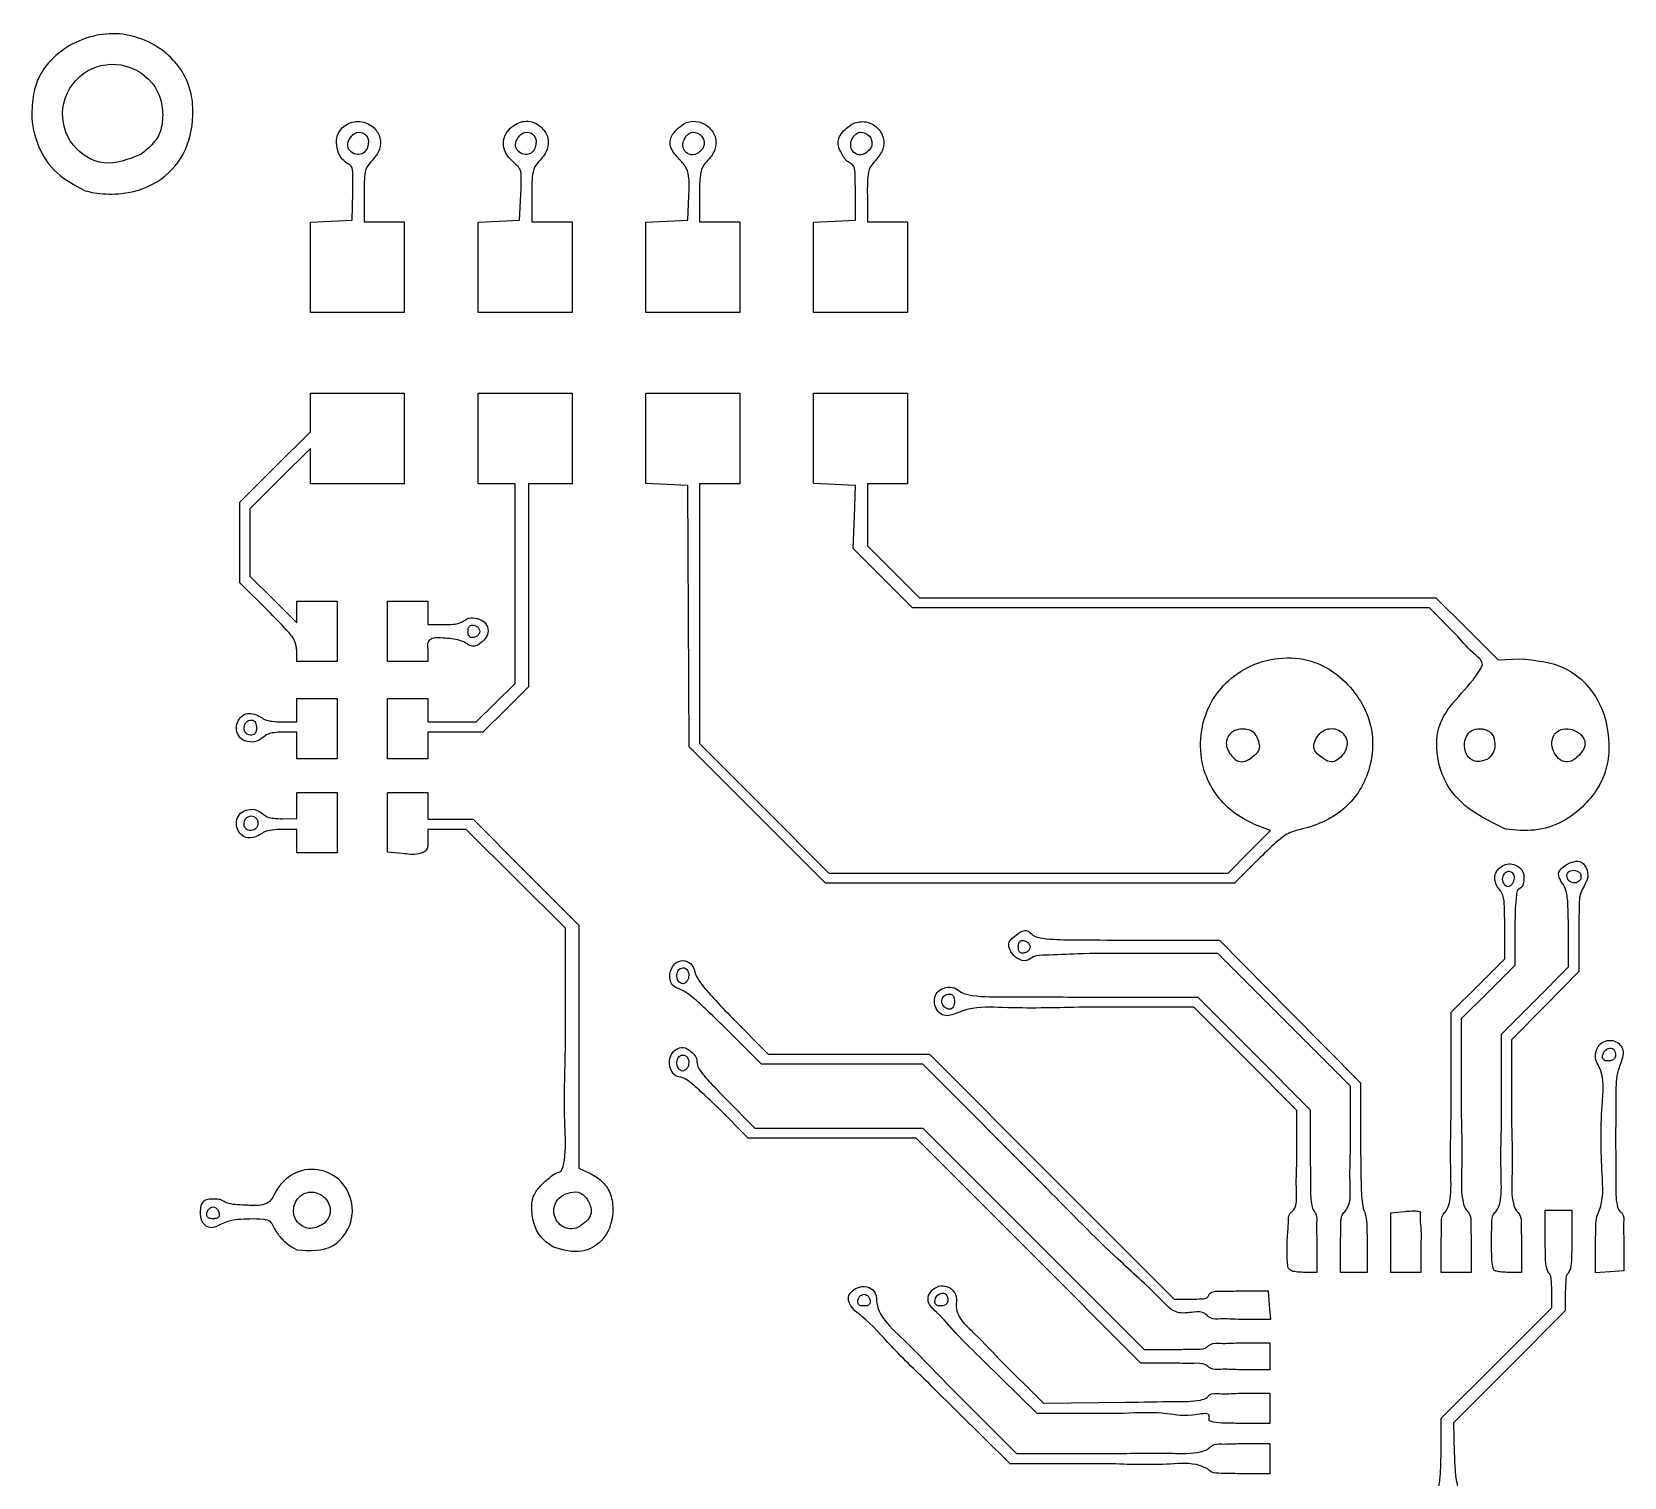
# Model space of a CAD drawing. Extents: x 2 to 350, y 4 to 373.
# Drawn here: x 2.3 to 169.7, y 221.3 to 373.2 of the extents above; entities that cross this region are included whole.
import ezdxf

# ---------------------------------------------------------------- set-up
doc = ezdxf.new("R2010")
doc.units = 0
doc.layers.get('0').update_dxf_attribs({"linetype": 'CONTINUOUS'})

msp = doc.modelspace()

# ---------------------------------------------------------------- linework, layer by layer
at = {"color": 7}
for p, q in [((13.726966, 360.360023), (13.726966, 360.360023)), ((37.525285, 360.975449), (37.525285, 360.975449)), ((55.164157, 360.975449), (55.164157, 360.975449)), ((72.803054, 360.975449), (72.803054, 360.975449)), ((90.441952, 360.975449), (90.441952, 360.975449)), ((7.888247, 356.546648), (7.888247, 356.546648)), ((35.963873, 353.43946), (36.019409, 356.336463)), ((37.198578, 356.069257), (37.198578, 353.26307)), ((53.560993, 353.43946), (53.692068, 356.138071)), ((54.837476, 356.069257), (54.837476, 353.26307)), ((71.241642, 353.43946), (71.345756, 356.020579)), ((72.476373, 356.069257), (72.476373, 353.26307)), ((88.872523, 353.43946), (88.876492, 356.353845)), ((90.115218, 356.069257), (90.115218, 353.26307)), ((31.554142, 353.229402), (33.758994, 353.334431)), ((33.758994, 353.334431), (35.963873, 353.43946)), ((37.198578, 353.26307), (39.315244, 353.26307)), ((39.315244, 353.26307), (41.431911, 353.26307)), ((41.431911, 353.26307), (41.431911, 348.50057)), ((49.19304, 353.229402), (51.377017, 353.334431)), ((51.377017, 353.334431), (53.560993, 353.43946)), ((54.837476, 353.26307), (56.954142, 353.26307)), ((56.954142, 353.26307), (59.070809, 353.26307)), ((59.070809, 353.26307), (59.070809, 348.50057)), ((66.831911, 353.229402), (69.03679, 353.334431)), ((69.03679, 353.334431), (71.241642, 353.43946)), ((72.476373, 353.26307), (74.59304, 353.26307)), ((74.59304, 353.26307), (76.709707, 353.26307)), ((76.709707, 353.26307), (76.709707, 348.50057)), ((84.470809, 353.229402), (86.671666, 353.334431)), ((86.671666, 353.334431), (88.872523, 353.43946)), ((90.115218, 353.26307), (92.231885, 353.26307)), ((92.231885, 353.26307), (94.348551, 353.26307)), ((94.348551, 353.26307), (94.348551, 348.50057)), ((31.554142, 348.483738), (31.554142, 353.229402)), ((49.19304, 348.483738), (49.19304, 353.229402)), ((66.831911, 348.483738), (66.831911, 353.229402)), ((84.470809, 348.483738), (84.470809, 353.229402)), ((31.554142, 343.73807), (31.554142, 348.483738)), ((41.431911, 348.50057), (41.431911, 343.73807)), ((49.19304, 343.73807), (49.19304, 348.483738)), ((59.070809, 348.50057), (59.070809, 343.73807)), ((66.831911, 343.73807), (66.831911, 348.483738)), ((76.709707, 348.50057), (76.709707, 343.73807)), ((84.470782, 343.73807), (84.470809, 348.483738)), ((94.348551, 348.50057), (94.348551, 343.73807)), ((36.49304, 343.73807), (31.554142, 343.73807)), ((41.431911, 343.73807), (36.49304, 343.73807)), ((54.131911, 343.73807), (49.19304, 343.73807)), ((59.070809, 343.73807), (54.131911, 343.73807)), ((71.770809, 343.73807), (66.831911, 343.73807)), ((76.709707, 343.73807), (71.770809, 343.73807)), ((89.40968, 343.73807), (84.470782, 343.73807)), ((94.348551, 343.73807), (89.40968, 343.73807)), ((31.554142, 333.236628), (31.554142, 335.271404)), ((31.554142, 335.271404), (36.49304, 335.271404)), ((36.49304, 335.271404), (41.431911, 335.271404)), ((41.431911, 335.271404), (41.431911, 330.508904)), ((49.19304, 330.508904), (49.19304, 335.271404)), ((49.19304, 335.271404), (54.131911, 335.271404)), ((54.131911, 335.271404), (59.070809, 335.271404)), ((59.070809, 335.271404), (59.070809, 330.508904)), ((66.831911, 330.525739), (66.831911, 335.271404)), ((66.831911, 335.271404), (71.770809, 335.271404)), ((71.770809, 335.271404), (76.709707, 335.271404)), ((76.709707, 335.271404), (76.709707, 330.508904)), ((84.470809, 330.525739), (84.470809, 335.271404)), ((84.470809, 335.271404), (89.409707, 335.271404)), ((89.409707, 335.271404), (94.348578, 335.271404)), ((94.348578, 335.271404), (94.348578, 330.508904)), ((31.554142, 331.201855), (31.554142, 333.236628)), ((27.849976, 327.510293), (31.554142, 331.201855)), ((41.431911, 330.508904), (41.431911, 325.746404)), ((49.19304, 325.746404), (49.19304, 330.508904)), ((59.070809, 330.508904), (59.070809, 325.746404)), ((66.831911, 325.780069), (66.831911, 330.525739)), ((76.709707, 330.508904), (76.709707, 325.746404)), ((84.470809, 325.780069), (84.470809, 330.525739)), ((94.348578, 330.508904), (94.348578, 325.746404)), ((31.554142, 329.43586), (28.379142, 326.27557)), ((31.554142, 327.591132), (31.554142, 329.43586)), ((24.145809, 323.818732), (27.849976, 327.510293)), ((31.554142, 325.746404), (31.554142, 327.591132)), ((28.379142, 326.27557), (25.204142, 323.115281)), ((36.49304, 325.746404), (31.554142, 325.746404)), ((41.431911, 325.746404), (36.49304, 325.746404)), ((51.133309, 325.746404), (49.19304, 325.746404)), ((53.073578, 325.746404), (51.133309, 325.746404)), ((53.073578, 315.240223), (53.073578, 325.746404)), ((56.777744, 325.746404), (54.484707, 325.746404)), ((54.484707, 325.746404), (54.484707, 315.065415)), ((59.070809, 325.746404), (56.777744, 325.746404)), ((69.03679, 325.675043), (66.831911, 325.780069)), ((71.241642, 325.570014), (69.03679, 325.675043)), ((71.31771, 311.826958), (71.241642, 325.570014)), ((74.59304, 325.746404), (72.476373, 325.746404)), ((72.476373, 325.746404), (72.476373, 312.086313)), ((76.709707, 325.746404), (74.59304, 325.746404)), ((86.662723, 325.675043), (84.470809, 325.780069)), ((88.854611, 325.570014), (86.662723, 325.675043)), ((88.748486, 322.256647), (88.854611, 325.570014)), ((92.231911, 325.746404), (90.115244, 325.746404)), ((90.115244, 325.746404), (90.115244, 322.474934)), ((94.348578, 325.746404), (92.231911, 325.746404)), ((24.145809, 319.571306), (24.145809, 323.818732)), ((25.204142, 323.115281), (25.204142, 319.570687)), ((88.642336, 318.943281), (88.748486, 322.256647)), ((90.115244, 322.474934), (90.115244, 319.203462)), ((24.145809, 315.323881), (24.145809, 319.571306)), ((25.204142, 319.570687), (25.204142, 316.026091)), ((91.752698, 315.818454), (88.642336, 318.943281)), ((90.115244, 319.203462), (92.857069, 316.477711)), ((92.857069, 316.477711), (95.598919, 313.75196)), ((27.144411, 312.340847), (24.145809, 315.323881)), ((25.204142, 316.026091), (27.673578, 313.57557)), ((53.073578, 304.734039), (53.073578, 315.240223)), ((54.484707, 315.065415), (54.484707, 304.384427)), ((94.863034, 312.693627), (91.752698, 315.818454)), ((27.673578, 313.57557), (30.14304, 311.12505)), ((30.14304, 312.262115), (30.14304, 313.399181)), ((30.14304, 313.399181), (32.259707, 313.399181)), ((32.259707, 313.399181), (34.376373, 313.399181)), ((34.376373, 313.399181), (34.376373, 310.224181)), ((39.66804, 310.224181), (39.66804, 313.399181)), ((39.66804, 313.399181), (41.784707, 313.399181)), ((41.784707, 313.399181), (43.901373, 313.399181)), ((43.901373, 313.399181), (43.901373, 312.16446)), ((95.598919, 313.75196), (122.748371, 313.75196)), ((122.748371, 313.75196), (149.897822, 313.75196)), ((149.897822, 313.75196), (153.172014, 310.491386)), ((30.14304, 311.12505), (30.14304, 312.262115)), ((43.901373, 312.16446), (43.901373, 310.929737)), ((71.393804, 298.083899), (71.31771, 311.826958)), ((72.476373, 312.086313), (72.476373, 298.426219)), ((122.042066, 312.693627), (94.863034, 312.693627)), ((149.221097, 312.693627), (122.042066, 312.693627)), ((152.211921, 309.676911), (149.221097, 312.693627)), ((34.376373, 310.224181), (34.376373, 307.049181)), ((39.66804, 307.049181), (39.66804, 310.224181)), ((43.901373, 310.929737), (45.644422, 310.929737)), ((49.369411, 310.224181), (49.369411, 310.224181)), ((153.172014, 310.491386), (156.446207, 307.230812)), ((30.14304, 307.049181), (30.14304, 308.203499)), ((43.901373, 308.283904), (43.901373, 307.049181)), ((32.259707, 307.049181), (30.14304, 307.049181)), ((34.376373, 307.049181), (32.259707, 307.049181)), ((41.784707, 307.049181), (39.66804, 307.049181)), ((43.901373, 307.049181), (41.784707, 307.049181)), ((156.446207, 307.230812), (158.703261, 307.346884)), ((51.034884, 302.716613), (53.073578, 304.734039)), ((30.14304, 301.933904), (30.14304, 303.168627)), ((30.14304, 303.168627), (32.259707, 303.168627)), ((32.259707, 303.168627), (34.376373, 303.168627)), ((34.376373, 303.168627), (34.376373, 299.993627)), ((39.66804, 299.993627), (39.66804, 303.168627)), ((39.66804, 303.168627), (41.784707, 303.168627)), ((41.784707, 303.168627), (43.901373, 303.168627)), ((43.901373, 303.168627), (43.901373, 301.933904)), ((54.484707, 304.384427), (52.094593, 302.012638)), ((30.14304, 300.699181), (30.14304, 301.933904)), ((43.901373, 301.933904), (43.901373, 300.699183)), ((48.99619, 300.699183), (51.034884, 302.716613)), ((52.094593, 302.012638), (49.704479, 299.64085)), ((25.909707, 299.972804), (25.909707, 299.972804)), ((28.495109, 300.699181), (30.14304, 300.699181)), ((34.376373, 299.993627), (34.376373, 296.818627)), ((39.66804, 296.818627), (39.66804, 299.993627)), ((43.901373, 300.699183), (46.448782, 300.699183)), ((46.448782, 300.699183), (48.99619, 300.699183)), ((30.14304, 299.640847), (28.59872, 299.640847)), ((30.14304, 298.229737), (30.14304, 299.640847)), ((30.14304, 296.818627), (30.14304, 298.229737)), ((46.802926, 299.64085), (43.901373, 299.64085)), ((43.901373, 299.64085), (43.901373, 298.229737)), ((43.901373, 298.229737), (43.901373, 296.818627)), ((49.704479, 299.64085), (46.802926, 299.64085)), ((78.546444, 290.924874), (71.393804, 298.083899)), ((72.476373, 298.426219), (79.277382, 291.6252)), ((32.259707, 296.818627), (30.14304, 296.818627)), ((34.376373, 296.818627), (32.259707, 296.818627)), ((41.784707, 296.818627), (39.66804, 296.818627)), ((43.901373, 296.818627), (41.784707, 296.818627)), ((130.726696, 297.134481), (130.726696, 297.134478)), ((139.917342, 297.049693), (139.917342, 297.049693)), ((155.40232, 296.831036), (155.40232, 296.831036)), ((164.904142, 297.171404), (164.904142, 297.171404)), ((30.14304, 291.924475), (30.14304, 293.290847)), ((30.14304, 293.290847), (32.259707, 293.290847)), ((32.259707, 293.290847), (34.376373, 293.290847)), ((34.376373, 293.290847), (34.376373, 290.115847)), ((39.66804, 290.15137), (39.66804, 293.290847)), ((39.66804, 293.290847), (41.784707, 293.290847)), ((41.784707, 293.290847), (43.901373, 293.290847)), ((43.901373, 293.290847), (43.901373, 291.879737)), ((30.14304, 290.558109), (30.14304, 291.924475)), ((43.901373, 291.879737), (43.901373, 290.468627)), ((79.277382, 291.6252), (86.078391, 284.824181)), ((26.027367, 290.318029), (26.027367, 290.318029)), ((28.587502, 290.526883), (30.14304, 290.558109)), ((34.376373, 290.115847), (34.376373, 286.940847)), ((39.66804, 287.011893), (39.66804, 290.15137)), ((43.901373, 290.468627), (46.286751, 290.468627)), ((46.286751, 290.468627), (48.672128, 290.468627)), ((48.672128, 290.468627), (54.224251, 284.908366)), ((85.699084, 283.765847), (78.546444, 290.924874)), ((132.492843, 289.297539), (130.820993, 289.936023)), ((30.14304, 289.410293), (28.495109, 289.410293)), ((30.14304, 288.17557), (30.14304, 289.410293)), ((30.14304, 286.940847), (30.14304, 288.17557)), ((45.925568, 289.410293), (43.901373, 289.410293)), ((43.901373, 289.410293), (43.901373, 288.201436)), ((47.949763, 289.410293), (45.925568, 289.410293)), ((53.157504, 284.211231), (47.949763, 289.410293)), ((130.276031, 287.06086), (132.492843, 289.297539)), ((157.208022, 289.435466), (157.208022, 289.435466)), ((32.259707, 286.940847), (30.14304, 286.940847)), ((34.376373, 286.940847), (32.259707, 286.940847)), ((41.197067, 286.888174), (39.66804, 287.011893)), ((128.059246, 284.824181), (130.276031, 287.06086)), ((131.428053, 286.449273), (128.728801, 283.765847)), ((54.224251, 284.908366), (59.776373, 279.348105)), ((86.078391, 284.824181), (107.068818, 284.824181)), ((107.068818, 284.824181), (128.059246, 284.824181)), ((58.365244, 279.012171), (53.157504, 284.211231)), ((107.213942, 283.765847), (85.699084, 283.765847)), ((128.728801, 283.765847), (107.213942, 283.765847)), ((158.082893, 283.965862), (158.082893, 283.965843)), ((165.099511, 284.149255), (165.099511, 284.149255)), ((58.365244, 266.219564), (58.365244, 279.012171)), ((59.776373, 279.348105), (59.776373, 266.580472)), ((157.143013, 275.811689), (157.143013, 279.216353)), ((158.201347, 279.083177), (158.201347, 275.106151)), ((163.845809, 274.946404), (163.834696, 278.915154)), ((164.904248, 278.642908), (164.904248, 274.457472)), ((107.224976, 277.06307), (107.224976, 277.06307)), ((126.974058, 276.357514), (117.384923, 276.357514)), ((117.594552, 277.768627), (127.132596, 277.768627)), ((133.944664, 269.393464), (126.974058, 276.357514)), ((127.132596, 277.768627), (134.550428, 270.272097)), ((154.320809, 273.006018), (157.143013, 275.811689)), ((158.201347, 275.106151), (155.379142, 272.30057)), ((160.318013, 271.418627), (163.845809, 274.946404)), ((71.299559, 273.735395), (71.299559, 273.735395)), ((151.498578, 270.200348), (154.320809, 273.006018)), ((164.904248, 274.457472), (161.376453, 270.872527)), ((99.287476, 271.439447), (99.287476, 271.439447)), ((112.651924, 271.771404), (124.871652, 271.771404)), ((124.871652, 271.771404), (130.776782, 265.858593)), ((155.379142, 272.30057), (152.556911, 269.4949)), ((156.790244, 267.890757), (160.318013, 271.418627)), ((75.935774, 269.566543), (79.69627, 265.774181)), ((124.446546, 270.71307), (112.335747, 270.71307)), ((129.858677, 265.284262), (124.446546, 270.71307)), ((134.550428, 270.272097), (141.96826, 262.77557)), ((151.498578, 259.862251), (151.498578, 270.200348)), ((161.376453, 270.872527), (157.848684, 267.287576)), ((78.990706, 264.715847), (75.122207, 268.596404)), ((140.915244, 262.429408), (133.944664, 269.393464)), ((152.556911, 269.4949), (152.556911, 259.558396)), ((156.790244, 258.707467), (156.790244, 267.890757)), ((59.776373, 266.580472), (59.776373, 253.812839)), ((157.848684, 267.287576), (157.848684, 258.405916)), ((71.299559, 264.563172), (71.299559, 264.563172)), ((87.465178, 264.715847), (78.990706, 264.715847)), ((79.69627, 265.774181), (88.170769, 265.774181)), ((95.93965, 264.715847), (87.465178, 264.715847)), ((88.170769, 265.774181), (96.645267, 265.774181)), ((108.990646, 251.653395), (95.93965, 264.715847)), ((96.645267, 265.774181), (109.51804, 252.897793)), ((135.270809, 259.855451), (129.858677, 265.284262)), ((130.776782, 265.858593), (136.681911, 259.945785)), ((168.78468, 265.799956), (168.78468, 265.799956)), ((140.915244, 255.976834), (140.915244, 262.429408)), ((141.96826, 262.77557), (141.97117, 256.181807)), ((77.576931, 256.954737), (74.416642, 260.129737)), ((75.159222, 261.15087), (78.282496, 258.01307)), ((135.270809, 254.524539), (135.270809, 259.855451)), ((136.681911, 259.945785), (136.681911, 254.548883)), ((78.282496, 258.01307), (87.111298, 258.01307)), ((87.111298, 258.01307), (95.940099, 258.01307)), ((95.940099, 258.01307), (107.577744, 246.371404)), ((86.405707, 256.954737), (77.576931, 256.954737)), ((95.234482, 256.954737), (86.405707, 256.954737)), ((107.048578, 245.136681), (95.234482, 256.954737)), ((59.776373, 253.812839), (60.990414, 253.236727)), ((109.51804, 252.897793), (122.390786, 240.021404)), ((21.96199, 249.105431), (21.96199, 249.105431)), ((33.025675, 248.01358), (33.025675, 248.01358)), ((60.700219, 248.326132), (60.700219, 248.326132)), ((145.148578, 249.119517), (146.578016, 249.255836)), ((145.148578, 245.981569), (145.148578, 249.119517)), ((161.376347, 246.10682), (161.376347, 249.370014)), ((161.376347, 249.370014), (162.787476, 249.370014)), ((162.787476, 249.370014), (164.198578, 249.370014)), ((164.198578, 249.370014), (164.198578, 246.10682)), ((107.577744, 246.371404), (119.215416, 234.729737)), ((137.387476, 246.215837), (137.387476, 242.843627)), ((169.666695, 246.194924), (169.666695, 243.019924)), ((30.14304, 245.209436), (30.14304, 245.209436)), ((57.112416, 245.507613), (57.112416, 245.507613)), ((118.8627, 233.318627), (107.048578, 245.136681)), ((139.857149, 245.980881), (139.856911, 245.980881)), ((139.857149, 242.843627), (139.857149, 245.980881)), ((142.67938, 245.997804), (142.67938, 242.843627)), ((145.148578, 242.843648), (145.148578, 245.98159)), ((145.148578, 245.98159), (145.148578, 245.981569)), ((148.323578, 245.95985), (148.323578, 242.843648)), ((150.440244, 242.843627), (150.440244, 245.980881)), ((150.440244, 245.980881), (150.440244, 245.980775)), ((153.615244, 246.029697), (153.615244, 242.843627)), ((158.907017, 245.980881), (158.907017, 242.843627)), ((166.668093, 245.968853), (166.668013, 245.968853)), ((166.668093, 242.802966), (166.668093, 245.968853)), ((134.361912, 243.315781), (134.361912, 243.315781)), ((137.387476, 242.843627), (135.965287, 242.843627)), ((141.268278, 242.843627), (139.857149, 242.843627)), ((142.67938, 242.843627), (141.268278, 242.843627)), ((146.736078, 242.843648), (145.148578, 242.843648)), ((148.323578, 242.843648), (146.736078, 242.843648)), ((152.027744, 242.843627), (150.440244, 242.843627)), ((153.615244, 242.843627), (152.027744, 242.843627)), ((155.967205, 243.078812), (155.967099, 243.078704)), ((158.907017, 242.843627), (157.554705, 242.843627)), ((168.167381, 242.911445), (166.668093, 242.802966)), ((169.666695, 243.019924), (168.167381, 242.911445)), ((90.400862, 239.93321), (90.400862, 239.93321)), ((98.581911, 240.047269), (98.581911, 240.047269)), ((122.390786, 240.021404), (124.244695, 240.021404)), ((129.09718, 240.903347), (132.27218, 240.903347)), ((132.27218, 240.903347), (132.380659, 239.404043)), ((132.380659, 239.404043), (132.489138, 237.904737)), ((162.081911, 239.131441), (162.081911, 240.987532)), ((163.493013, 240.818935), (163.493013, 238.794245)), ((125.92218, 238.257514), (125.92218, 238.257514)), ((132.489138, 237.904737), (129.096651, 237.904737)), ((156.261078, 233.318627), (162.081911, 239.131441)), ((163.493013, 238.794245), (157.622862, 232.91646)), ((119.215416, 234.729737), (122.677806, 234.729737)), ((129.076384, 235.435293), (132.448578, 235.435293)), ((132.448578, 235.435293), (132.448578, 234.024181)), ((107.958189, 228.02696), (102.299916, 233.58321)), ((103.94954, 233.773297), (108.636078, 229.112688)), ((122.501462, 233.318627), (118.8627, 233.318627)), ((125.92218, 232.965847), (125.92218, 232.965847)), ((132.448578, 234.024181), (132.448578, 232.61307)), ((150.440244, 227.50581), (156.261078, 233.318627)), ((157.622862, 232.91646), (151.75271, 227.038673)), ((98.406096, 231.201399), (105.80755, 223.793627)), ((132.448578, 232.61307), (129.076384, 232.61307)), ((105.140667, 222.735293), (96.835132, 230.937377)), ((129.09718, 230.143627), (132.448578, 230.143627)), ((132.448578, 230.143627), (132.448578, 228.556127)), ((117.028397, 228.02696), (107.958189, 228.02696)), ((108.636078, 229.112688), (117.279142, 229.187185)), ((132.448578, 228.556127), (132.448578, 226.968627)), ((126.0568, 227.23321), (126.0568, 227.23321)), ((132.448578, 226.968627), (129.273578, 226.968627)), ((150.440244, 223.906649), (150.440244, 227.50581)), ((151.75271, 227.038673), (151.824597, 223.76787)), ((129.311334, 224.85196), (132.448578, 224.85196)), ((132.448578, 224.85196), (132.448578, 223.26446)), ((115.405495, 222.735293), (105.140667, 222.735293)), ((105.80755, 223.793627), (115.787765, 223.793627)), ((132.448578, 223.26446), (132.448578, 221.67696)), ((125.873391, 222.206127), (125.873391, 222.206127)), ((132.448578, 221.67696), (129.262518, 221.67696))]:
    msp.add_line(p, q, dxfattribs=at)
for points, knots in [([(7.888247, 356.546648), (6.839761, 357.088204), (4.762981, 358.160888), (2.758272, 361.157189), (2.194577, 363.869761), (2.3246, 365.815016), (2.468485, 366.887606), (3.155536, 369.389491), (6.365445, 372.535337), (12.246405, 373.593733), (16.499632, 371.295303), (18.420029, 368.650156), (19.128547, 366.630883), (19.331704, 363.821428), (18.555201, 360.273015), (15.543944, 357.131677), (12.343569, 356.186243), (10.08375, 356.183523), (8.906011, 356.263614), (8.20159, 356.459509), (7.888247, 356.546648)], [0, 0, 0, 0, 3.491862, 6.916477, 10.40253, 11.596865, 12.756971, 13.64388, 19.351793, 24.931515, 30.588432, 32.702371, 34.648985, 36.917631, 41.105737, 45.118792, 49.357046, 50.690135, 51.905326, 52.878969, 52.878969, 52.878969, 52.878969]), ([(13.726966, 360.360023), (13.955228, 360.534129), (14.419671, 360.888381), (15.000919, 361.482738), (15.708917, 362.372107), (16.088146, 363.851281), (16.009446, 365.700268), (15.039693, 368.263637), (11.794753, 370.33615), (7.272846, 369.31649), (4.978177, 365.337977), (6.124132, 361.13212), (9.910026, 358.829504), (12.425941, 359.838337), (13.726966, 360.360023)], [0, 0, 0, 0, 0.860073, 1.749986, 2.489459, 4.246146, 6.162986, 7.988333, 12.299887, 16.328401, 20.580061, 24.539693, 28.274608, 32.274325, 32.274325, 32.274325, 32.274325]), ([(36.019409, 356.336463), (36.015923, 356.946676), (36.010785, 357.845968), (36.017072, 359.110981), (35.296317, 359.48349), (34.665717, 360.022631), (34.333218, 361.001433), (34.213437, 362.272136), (35.110671, 363.572998), (36.785069, 364.002152), (38.261092, 363.34947), (38.990377, 362.122575), (38.910975, 360.787704), (38.188781, 359.845771), (37.387305, 359.024062), (37.188372, 357.679419), (37.194594, 356.697826), (37.198578, 356.069257)], [0, 0, 0, 0, 1.905027, 2.807502, 3.347864, 4.185226, 5.268276, 6.339469, 7.927125, 9.511161, 11.162813, 12.394819, 13.576238, 14.928085, 15.875218, 16.943432, 18.845422, 18.845422, 18.845422, 18.845422]), ([(53.692068, 356.138071), (53.714641, 356.717889), (53.749063, 357.602031), (53.711312, 358.7897), (53.023934, 359.43761), (52.310981, 360.05764), (51.827859, 361.014283), (51.828897, 362.296675), (52.777487, 363.512432), (54.462651, 364.06328), (55.901035, 363.329487), (56.629807, 362.12575), (56.549685, 360.78672), (55.827682, 359.845966), (55.026189, 359.024009), (54.827275, 357.679443), (54.833494, 356.697836), (54.837476, 356.069257)], [0, 0, 0, 0, 1.771928, 2.701942, 3.347576, 4.496537, 5.560177, 6.436159, 8.217042, 9.763187, 11.395643, 12.627645, 13.809065, 15.160916, 16.108038, 17.17625, 19.07824, 19.07824, 19.07824, 19.07824]), ([(71.345756, 356.020579), (71.38662, 356.623778), (71.451467, 357.580983), (71.170574, 358.955161), (70.324695, 359.8956), (69.469995, 360.755777), (69.288624, 362.026616), (70.037431, 362.987515), (71.026497, 363.827631), (72.43064, 363.907442), (73.588805, 363.244198), (74.270163, 362.12444), (74.188124, 360.787126), (73.466665, 359.845888), (72.665065, 359.024028), (72.466184, 357.679433), (72.472396, 356.697832), (72.476373, 356.069257)], [0, 0, 0, 0, 1.814601, 2.879551, 4.081196, 5.538504, 6.43658, 7.641011, 8.978547, 10.242987, 11.570956, 12.802952, 13.984372, 15.336219, 16.283341, 17.351553, 19.253544, 19.253544, 19.253544, 19.253544]), ([(88.876492, 356.353845), (88.859089, 356.950095), (88.832754, 357.852413), (88.829404, 359.038416), (88.325467, 359.453408), (87.886901, 359.695398), (87.555892, 360.154408), (87.250143, 360.743461), (86.982777, 361.38138), (87.085085, 362.132643), (87.647937, 362.906883), (88.563446, 363.719443), (90.003162, 363.907499), (91.218249, 363.266426), (91.9012, 362.13748), (91.832802, 360.79121), (91.106124, 359.847054), (90.304057, 359.024043), (90.104954, 357.679426), (90.111211, 356.697829), (90.115218, 356.069257)], [0, 0, 0, 0, 1.834727, 2.776531, 3.271667, 3.697734, 4.278751, 4.918491, 5.711009, 6.294099, 7.100995, 8.531038, 9.852876, 11.177964, 12.428512, 13.613574, 14.970442, 15.917564, 16.985776, 18.887767, 18.887767, 18.887767, 18.887767]), ([(37.525285, 360.975449), (37.612992, 361.300998), (37.778177, 361.914133), (37.156192, 362.762496), (36.16822, 362.66632), (35.617762, 362.00741), (35.37631, 361.213402), (35.81872, 360.553116), (36.458001, 360.293745), (37.168877, 360.408269), (37.400165, 360.776335), (37.525285, 360.975449)], [0, 0, 0, 0, 0.972714, 1.831993, 2.66924, 3.54575, 4.299931, 4.967778, 5.709963, 6.280767, 6.953473, 6.953473, 6.953473, 6.953473]), ([(55.164157, 360.975449), (55.251871, 361.300999), (55.417071, 361.914133), (54.795077, 362.762498), (53.807098, 362.666328), (53.25665, 362.007405), (53.015208, 361.213401), (53.457617, 360.553116), (54.096895, 360.293745), (54.807767, 360.408267), (55.039043, 360.776335), (55.164157, 360.975449)], [0, 0, 0, 0, 0.972716, 1.831994, 2.669259, 3.545757, 4.299936, 4.967783, 5.709967, 6.280765, 6.953459, 6.953459, 6.953459, 6.953459]), ([(72.803054, 360.975449), (72.869456, 361.119647), (72.995519, 361.393409), (72.940559, 361.868895), (72.637276, 362.450131), (71.699215, 362.912385), (70.745212, 362.072278), (70.620414, 360.931141), (71.367888, 360.262268), (72.243971, 360.344232), (72.613103, 360.76099), (72.803054, 360.975449)], [0, 0, 0, 0, 0.467912, 0.888336, 1.37766, 2.417536, 3.457336, 4.664689, 5.383002, 6.172863, 7.010204, 7.010204, 7.010204, 7.010204]), ([(90.441952, 360.975449), (90.508353, 361.119647), (90.634417, 361.393409), (90.57945, 361.8689), (90.276141, 362.45012), (89.338098, 362.912386), (88.38409, 362.07228), (88.25928, 360.931131), (89.006778, 360.262271), (89.882865, 360.344229), (90.252, 360.760989), (90.441952, 360.975449)], [0, 0, 0, 0, 0.467912, 0.888337, 1.377669, 2.417534, 3.457339, 4.664692, 5.38302, 6.172887, 7.010229, 7.010229, 7.010229, 7.010229]), ([(30.14304, 308.203499), (30.095771, 308.528737), (29.975483, 309.356381), (28.759106, 310.692993), (27.779033, 311.693193), (27.144411, 312.340847)], [0, 0, 0, 0, 0.968971, 2.46578, 5.215544, 5.215544, 5.215544, 5.215544]), ([(45.644422, 310.929737), (45.945706, 310.942354), (46.484218, 310.964906), (47.168347, 311.03448), (47.689262, 311.323393), (48.243175, 311.706028), (49.080441, 311.609049), (49.88994, 311.290908), (50.310352, 310.50933), (50.152556, 309.614354), (49.559837, 309.062585), (49.002906, 308.65921), (48.383328, 308.642785), (47.906496, 309.03283), (47.219003, 309.297385), (46.405645, 309.477649), (45.439308, 309.500173), (44.553364, 309.64459), (43.787571, 309.107132), (43.857692, 308.599891), (43.901373, 308.283904)], [0, 0, 0, 0, 0.909157, 1.625013, 2.016379, 2.689384, 3.578844, 4.397246, 5.222139, 6.011338, 6.937357, 7.580903, 8.028825, 8.677258, 9.352603, 10.234734, 11.15292, 12.27682, 12.802628, 13.671362, 13.671362, 13.671362, 13.671362]), ([(49.369411, 310.224181), (49.349985, 310.320995), (49.309229, 310.524117), (49.065896, 310.754379), (48.757085, 310.879973), (48.399888, 310.909869), (48.136254, 310.614433), (48.133786, 310.224181), (48.136254, 309.833928), (48.399888, 309.538492), (48.757085, 309.568387), (49.065896, 309.693984), (49.309229, 309.924244), (49.349985, 310.127366), (49.369411, 310.224181)], [0, 0, 0, 0, 0.290559, 0.609609, 0.947067, 1.299784, 1.588909, 2.013922, 2.438935, 2.72806, 3.080777, 3.418236, 3.737285, 4.027843, 4.027843, 4.027843, 4.027843]), ([(157.208022, 289.435466), (154.98504, 290.5192), (150.598156, 292.657865), (149.043916, 301.306322), (153.457538, 304.179471), (154.969095, 306.986276), (153.548581, 308.12653), (152.75874, 309.04266), (152.211921, 309.676911)], [0, 0, 0, 0, 7.148987, 14.10798, 21.334214, 21.796292, 22.997992, 25.701927, 25.701927, 25.701927, 25.701927]), ([(130.820993, 289.936023), (130.023776, 290.336907), (128.417872, 291.144442), (126.594312, 293.166047), (124.821154, 296.777979), (125.201355, 302.501371), (130.254791, 307.378552), (136.042712, 307.803402), (139.68176, 305.701443), (141.638534, 303.594518), (143.377407, 300.328126), (143.348218, 295.806128), (140.654659, 291.26709), (137.06689, 289.685906), (134.45504, 289.142551), (132.991594, 288.003818), (132.028371, 287.046137), (131.428053, 286.449273)], [0, 0, 0, 0, 2.658514, 5.355277, 7.983148, 14.629796, 20.849204, 27.566666, 30.24084, 33.251902, 36.086507, 41.171734, 46.034227, 51.075816, 52.419512, 53.961729, 56.512864, 56.512864, 56.512864, 56.512864]), ([(158.703261, 307.346884), (160.366844, 307.191656), (163.604588, 306.889542), (167.290548, 303.238109), (168.226591, 299.215153), (167.969999, 296.044218), (167.090181, 293.855156), (165.517994, 291.840419), (163.264323, 290.08788), (160.287737, 289.130568), (158.244369, 289.332865), (157.208022, 289.435466)], [0, 0, 0, 0, 4.884614, 9.506672, 14.436613, 16.813487, 18.967063, 21.408672, 24.403569, 27.414432, 30.51298, 30.51298, 30.51298, 30.51298]), ([(28.59872, 299.640847), (28.308265, 299.627464), (27.782369, 299.603233), (27.07864, 299.461763), (26.525218, 299.043453), (25.904908, 298.576728), (24.987413, 298.563826), (23.936736, 299.020544), (23.566253, 300.499191), (24.699289, 301.848285), (26.000697, 301.459253), (26.774577, 300.898614), (27.584729, 300.739208), (28.173881, 300.713304), (28.495109, 300.699181)], [0, 0, 0, 0, 0.875945, 1.585983, 2.094427, 2.943548, 3.851887, 4.703948, 6.21158, 7.645568, 9.094248, 9.724241, 10.532325, 11.501176, 11.501176, 11.501176, 11.501176]), ([(25.909707, 299.972804), (25.901687, 300.096611), (25.886645, 300.328825), (25.798674, 300.625367), (25.581884, 300.942951), (25.028057, 300.898592), (24.606056, 300.468968), (24.529992, 299.793816), (24.992633, 299.264791), (25.755882, 299.311309), (25.85631, 299.743183), (25.909707, 299.972804)], [0, 0, 0, 0, 0.370751, 0.695383, 0.925638, 1.462058, 2.054797, 2.637887, 3.330478, 3.889456, 4.524077, 4.524077, 4.524077, 4.524077]), ([(130.726696, 297.134478), (130.919378, 297.281709), (131.249462, 297.533929), (131.435359, 298.193753), (131.206811, 298.799786), (130.964709, 299.404666), (130.46766, 299.822249), (129.588648, 300.015436), (128.344394, 299.855304), (127.614247, 298.383971), (128.267861, 297.242642), (129.03727, 296.483347), (129.995255, 296.522063), (130.452918, 296.905254), (130.726696, 297.134481)], [0, 0, 0, 0, 0.709271, 1.215051, 1.926986, 2.595924, 3.154462, 3.784085, 5.274764, 6.505809, 8.01246, 8.891441, 9.595262, 10.64314, 10.64314, 10.64314, 10.64314]), ([(139.917342, 297.049693), (140.032651, 297.178692), (140.269253, 297.443385), (140.485113, 297.91779), (140.668117, 298.753225), (139.982579, 299.967679), (138.232187, 300.137537), (137.280332, 299.107475), (136.995748, 298.192711), (137.172231, 297.532966), (137.788699, 297.0821), (138.383692, 296.535358), (139.307156, 296.477303), (139.696038, 296.842097), (139.917342, 297.049693)], [0, 0, 0, 0, 0.516543, 1.059892, 1.542998, 3.051885, 4.530624, 6.118132, 6.830064, 7.335844, 8.045124, 9.051788, 9.711702, 10.58318, 10.58318, 10.58318, 10.58318]), ([(155.40232, 296.831036), (155.620705, 297.064936), (156.092776, 297.570544), (156.133451, 298.63065), (155.858497, 299.473079), (155.3328, 299.80788), (154.934921, 299.949255), (154.349979, 300.031617), (153.602794, 299.878359), (152.989297, 299.135587), (152.842338, 298.123897), (153.09458, 296.993782), (154.257003, 296.378961), (154.997096, 296.671088), (155.40232, 296.831036)], [0, 0, 0, 0, 0.932018, 2.014686, 3.015659, 3.395844, 3.840875, 4.275933, 5.163559, 5.983303, 6.986858, 8.166611, 9.202341, 10.455671, 10.455671, 10.455671, 10.455671]), ([(164.904142, 297.171404), (165.136764, 297.41701), (165.543277, 297.846212), (165.62192, 298.783976), (165.076622, 299.507586), (164.25116, 299.96763), (163.307498, 300.023462), (162.422116, 299.653425), (162.052068, 298.768046), (162.10791, 297.824378), (162.567966, 296.998922), (163.291575, 296.453618), (164.229336, 296.53227), (164.658537, 296.938782), (164.904142, 297.171404)], [0, 0, 0, 0, 0.989475, 1.729132, 2.602339, 3.543149, 4.494088, 5.358906, 6.223721, 7.17466, 8.115482, 8.988687, 9.72834, 10.717815, 10.717815, 10.717815, 10.717815]), ([(28.495109, 289.410293), (28.173882, 289.39617), (27.58473, 289.370265), (26.774576, 289.210862), (26.000699, 288.650213), (24.699268, 288.261263), (23.566331, 289.610013), (23.936169, 291.088536), (24.9848, 291.542964), (25.896317, 291.53672), (26.513773, 291.079509), (27.061622, 290.66854), (27.767335, 290.545932), (28.293665, 290.533707), (28.587502, 290.526883)], [0, 0, 0, 0, 0.968851, 1.776934, 2.406927, 3.855607, 5.289595, 6.797227, 7.646048, 8.552024, 9.390894, 9.889461, 10.590512, 11.476533, 11.476533, 11.476533, 11.476533]), ([(26.027367, 290.318029), (25.977889, 290.407473), (25.878062, 290.587939), (25.62514, 290.764865), (25.21849, 290.879333), (24.702659, 290.576604), (24.487229, 289.934379), (24.821472, 289.294994), (25.519454, 289.232082), (26.083604, 289.664768), (26.046251, 290.09866), (26.027367, 290.318029)], [0, 0, 0, 0, 0.303143, 0.611629, 0.899583, 1.528907, 2.165693, 2.77348, 3.406634, 4.014976, 4.63706, 4.63706, 4.63706, 4.63706]), ([(43.901373, 288.201436), (43.913217, 287.82713), (43.935131, 287.134551), (42.626399, 286.674021), (41.773005, 286.801883), (41.197067, 286.888174)], [0, 0, 0, 0, 1.00338, 1.856557, 3.627559, 3.627559, 3.627559, 3.627559]), ([(157.143013, 279.216353), (157.130263, 279.90417), (157.110077, 280.993041), (157.058052, 282.334851), (156.678178, 283.016021), (156.308099, 283.394737), (156.146204, 283.842836), (155.992825, 284.609797), (156.654779, 285.665323), (158.114179, 285.944463), (159.171137, 285.05229), (159.1496, 284.098448), (159.066638, 283.343194), (158.416573, 283.107206), (158.324337, 282.190492), (158.213547, 280.915996), (158.20584, 279.758173), (158.201347, 279.083177)], [0, 0, 0, 0, 2.076455, 3.287201, 3.937864, 4.365535, 4.858326, 5.340223, 6.679669, 8.035219, 9.345586, 10.14069, 10.874553, 11.376997, 11.944626, 13.377886, 15.381594, 15.381594, 15.381594, 15.381594]), ([(158.082893, 283.965843), (158.134373, 284.185882), (158.226299, 284.578796), (157.753988, 285.056945), (157.109166, 284.915673), (156.815547, 284.318192), (156.935961, 283.70737), (157.387745, 283.343875), (157.742112, 283.485552), (157.944738, 283.686125), (158.035327, 283.86955), (158.082893, 283.965862)], [0, 0, 0, 0, 0.636532, 1.136629, 1.721064, 2.313987, 2.945354, 3.502508, 3.733216, 4.022936, 4.343251, 4.343251, 4.343251, 4.343251]), ([(163.834696, 278.915154), (163.823228, 279.712951), (163.804647, 281.005637), (163.713522, 282.585983), (163.393052, 283.482587), (163.033989, 283.957938), (162.866472, 284.340641), (162.703436, 284.8736), (163.282794, 285.525229), (164.042063, 285.965596), (165.09754, 286.189943), (165.786663, 285.379716), (165.970014, 284.367051), (165.506835, 283.511845), (164.969233, 282.553542), (164.945394, 280.867169), (164.920329, 279.512211), (164.904248, 278.642908)], [0, 0, 0, 0, 2.396805, 3.883587, 4.721319, 5.204837, 5.654157, 5.984204, 6.801335, 7.880821, 8.768924, 9.686096, 10.696689, 11.697702, 12.505263, 13.974855, 16.605362, 16.605362, 16.605362, 16.605362]), ([(165.099511, 284.149255), (165.140046, 284.336338), (165.22422, 284.72482), (164.681386, 285.133243), (164.140119, 285.142862), (163.778958, 284.906648), (163.646395, 284.612855), (163.707995, 284.204805), (164.047976, 283.808688), (164.687242, 283.72046), (164.959207, 284.003327), (165.099511, 284.149255)], [0, 0, 0, 0, 0.531646, 1.103972, 1.742147, 2.054259, 2.345294, 2.655183, 3.246249, 3.786876, 4.362994, 4.362994, 4.362994, 4.362994]), ([(117.384923, 276.357514), (115.648762, 276.367556), (112.788187, 276.384103), (109.573902, 276.176987), (107.676622, 276.199565), (106.850201, 275.438087), (105.825843, 275.792523), (105.227918, 276.447527), (104.917468, 277.139454), (105.076231, 277.783072), (105.688484, 278.199752), (106.212475, 278.723652), (107.046528, 278.839693), (107.566114, 278.120743), (109.207786, 277.833663), (112.537115, 277.791688), (115.563249, 277.777889), (117.594552, 277.768627)], [0, 0, 0, 0, 5.184498, 8.542211, 9.82365, 10.643287, 11.617725, 12.634919, 13.315773, 13.782883, 14.489208, 15.446233, 16.002708, 16.738265, 17.819316, 20.79233, 26.862796, 26.862796, 26.862796, 26.862796]), ([(107.224976, 277.06307), (107.20555, 277.159885), (107.164794, 277.363007), (106.92146, 277.593267), (106.612643, 277.718865), (106.255438, 277.748761), (105.991791, 277.453327), (105.989324, 277.06307), (105.991791, 276.672814), (106.255438, 276.37738), (106.612643, 276.407275), (106.92146, 276.532873), (107.164794, 276.763134), (107.20555, 276.966256), (107.224976, 277.06307)], [0, 0, 0, 0, 0.290559, 0.609608, 0.947066, 1.299802, 1.588932, 2.013945, 2.438958, 2.728088, 3.080824, 3.418282, 3.737331, 4.02789, 4.02789, 4.02789, 4.02789]), ([(75.122207, 268.596404), (74.451115, 269.251076), (73.274726, 270.398683), (71.810406, 271.739416), (70.651102, 272.557129), (69.426846, 272.914944), (69.237477, 274.385199), (69.870905, 275.483162), (70.95808, 275.718477), (71.812564, 275.164774), (72.007003, 274.159366), (72.764827, 272.9808), (74.105035, 271.463562), (75.26313, 270.26354), (75.935774, 269.566543)], [0, 0, 0, 0, 2.816712, 4.937549, 5.91687, 7.117391, 8.394192, 9.713421, 10.570722, 11.432078, 12.447739, 13.509427, 15.606884, 18.513137, 18.513137, 18.513137, 18.513137]), ([(71.299559, 273.735395), (71.339348, 273.9769), (71.412156, 274.41883), (70.907165, 274.970708), (70.211829, 274.745864), (70.036896, 274.084159), (70.160066, 273.481586), (70.609152, 273.11414), (70.958837, 273.255364), (71.161401, 273.45557), (71.251993, 273.639054), (71.299559, 273.735395)], [0, 0, 0, 0, 0.706246, 1.292359, 1.873659, 2.505695, 3.151788, 3.693788, 3.924501, 4.214226, 4.534534, 4.534534, 4.534534, 4.534534]), ([(112.335747, 270.71307), (109.702023, 270.650171), (105.871954, 270.558701), (101.468654, 270.81489), (99.534983, 270.122181), (98.095585, 269.534983), (96.938409, 270.920795), (97.316342, 272.392519), (98.36285, 272.844589), (99.291381, 272.851736), (100.051994, 272.164991), (101.964635, 271.764981), (106.19206, 271.847353), (110.038533, 271.80213), (112.651924, 271.771404)], [0, 0, 0, 0, 7.972895, 11.594512, 12.822568, 14.271254, 15.70525, 17.212881, 18.064953, 18.973293, 19.822425, 21.002276, 24.699073, 32.53406, 32.53406, 32.53406, 32.53406]), ([(99.287476, 271.439447), (99.234079, 271.669068), (99.133651, 272.100942), (98.370402, 272.14746), (97.907758, 271.618435), (97.983833, 270.943281), (98.405834, 270.513663), (98.959656, 270.469303), (99.176443, 270.786884), (99.264414, 271.083425), (99.279456, 271.315639), (99.287476, 271.439447)], [0, 0, 0, 0, 0.634621, 1.193599, 1.88619, 2.469281, 3.062024, 3.598433, 3.828687, 4.153319, 4.52407, 4.52407, 4.52407, 4.52407]), ([(57.112416, 245.507613), (56.674408, 245.794593), (55.787473, 246.375707), (55.000832, 247.868161), (54.804417, 249.308046), (54.857515, 250.531503), (55.293108, 251.47089), (55.97046, 252.190104), (56.680409, 252.796734), (57.230413, 253.277378), (57.97779, 253.39331), (58.462959, 255.220743), (58.205018, 259.293802), (58.299266, 263.367642), (58.365244, 266.219564)], [0, 0, 0, 0, 1.550042, 3.13873, 4.862442, 5.882022, 6.760931, 7.90211, 8.812877, 9.579202, 10.057038, 10.905718, 14.51499, 22.938934, 22.938934, 22.938934, 22.938934]), ([(74.416642, 260.129737), (73.865717, 260.670016), (72.896228, 261.620771), (71.671717, 262.686137), (70.763586, 263.363279), (69.939908, 263.427229), (69.426248, 264.093696), (69.236968, 264.891254), (69.423748, 265.718885), (69.972665, 266.323634), (70.80797, 266.601479), (71.587663, 266.104134), (72.250222, 265.460613), (72.158059, 264.605103), (72.746334, 263.746116), (73.73804, 262.62017), (74.637912, 261.68983), (75.159222, 261.15087)], [0, 0, 0, 0, 2.310659, 4.066177, 4.900779, 5.640399, 6.399816, 7.223726, 8.058795, 8.825579, 9.602587, 10.452682, 11.454627, 12.163697, 12.843598, 14.472448, 16.715501, 16.715501, 16.715501, 16.715501]), ([(166.668013, 245.968853), (166.68693, 246.525277), (166.718813, 247.46313), (166.722721, 248.605277), (167.566314, 250.286783), (167.258873, 254.355355), (167.166397, 259.223087), (167.685282, 263.517871), (166.618739, 265.192905), (166.682649, 266.042713), (167.116474, 267.023929), (168.490717, 267.491022), (169.818078, 266.377127), (169.380884, 264.960213), (168.794397, 263.401777), (168.860358, 260.552053), (168.730251, 256.708732), (168.873187, 252.871811), (168.772264, 250.415556), (169.116546, 249.322116), (169.701353, 248.926127), (169.566649, 247.700117), (169.627168, 246.789613), (169.666695, 246.194924)], [0, 0, 0, 0, 1.681223, 2.833707, 3.336717, 7.262945, 14.448023, 18.597853, 19.360935, 20.229039, 21.023187, 22.489888, 23.815874, 25.301796, 26.443941, 28.906914, 33.628388, 38.099631, 40.371965, 41.022161, 41.381539, 42.369594, 44.230132, 44.230132, 44.230132, 44.230132]), ([(168.78468, 265.799956), (168.717205, 266.039977), (168.586689, 266.504249), (167.733375, 266.381176), (167.437665, 265.8368), (167.394888, 265.337411), (167.676424, 265.074198), (168.058266, 265.061165), (168.458721, 265.089567), (168.765257, 265.394022), (168.777758, 265.655277), (168.78468, 265.799956)], [0, 0, 0, 0, 0.653369, 1.263814, 2.033561, 2.380877, 2.665447, 3.072162, 3.493346, 3.832721, 4.253908, 4.253908, 4.253908, 4.253908]), ([(71.299559, 264.563172), (71.339348, 264.804677), (71.412156, 265.246607), (70.907165, 265.798485), (70.211829, 265.573641), (70.036896, 264.911937), (70.160066, 264.309364), (70.609152, 263.94192), (70.958837, 264.083142), (71.161401, 264.283347), (71.251993, 264.466831), (71.299559, 264.563172)], [0, 0, 0, 0, 0.706246, 1.292359, 1.873659, 2.505695, 3.151786, 3.693785, 3.924498, 4.214223, 4.53453, 4.53453, 4.53453, 4.53453]), ([(150.440244, 245.980775), (150.465866, 246.60641), (150.505301, 247.569336), (150.462728, 248.830725), (151.103946, 249.395515), (151.544073, 250.875528), (151.389819, 254.419296), (151.454419, 257.652268), (151.498578, 259.862251)], [0, 0, 0, 0, 1.925874, 2.964147, 3.4694, 4.375627, 7.446397, 14.080251, 14.080251, 14.080251, 14.080251]), ([(152.556911, 259.558396), (152.602271, 257.437895), (152.668682, 254.333235), (152.507747, 250.912288), (152.959516, 249.487965), (153.594984, 248.921954), (153.549032, 247.643499), (153.589149, 246.665731), (153.615244, 246.029697)], [0, 0, 0, 0, 6.371143, 9.328095, 10.211162, 10.719091, 11.770957, 13.728688, 13.728688, 13.728688, 13.728688]), ([(155.967099, 243.078704), (155.923326, 243.250133), (155.786133, 243.787432), (155.765347, 244.843516), (155.703792, 246.318955), (155.794696, 247.681633), (155.767701, 248.86148), (156.381852, 249.381344), (156.836595, 250.707178), (156.680859, 253.884801), (156.7459, 256.752367), (156.790244, 258.707467)], [0, 0, 0, 0, 0.529587, 1.659843, 3.154206, 4.926641, 5.899552, 6.39184, 7.231676, 9.975205, 15.85364, 15.85364, 15.85364, 15.85364]), ([(157.848684, 258.405916), (157.894924, 256.519098), (157.962799, 253.749478), (157.796511, 250.658002), (158.268141, 249.377177), (158.88315, 248.83044), (158.842844, 247.569692), (158.881743, 246.606615), (158.907017, 245.980881)], [0, 0, 0, 0, 5.681125, 8.339205, 9.161813, 9.667068, 10.705342, 12.631216, 12.631216, 12.631216, 12.631216]), ([(141.97117, 256.181807), (141.985256, 255.008903), (142.008793, 253.049028), (142.047047, 250.768461), (142.26421, 249.484771), (142.60654, 248.631157), (142.632625, 247.477026), (142.662392, 246.535271), (142.67938, 245.997804)], [0, 0, 0, 0, 3.520093, 5.881929, 6.83383, 7.404272, 8.622381, 10.241753, 10.241753, 10.241753, 10.241753]), ([(134.361912, 243.315781), (134.332544, 243.522367), (134.24808, 244.11652), (134.261537, 245.204995), (134.253721, 246.642954), (134.420532, 247.885318), (134.370396, 248.97645), (134.894784, 249.291279), (135.30311, 250.046603), (135.173385, 251.878489), (135.232063, 253.472194), (135.270809, 254.524539)], [0, 0, 0, 0, 0.625063, 1.797723, 3.26854, 4.876495, 5.764554, 6.114188, 6.613206, 8.252326, 11.438596, 11.438596, 11.438596, 11.438596]), ([(136.681911, 254.548883), (136.704929, 253.573393), (136.741673, 252.016157), (136.701547, 250.261173), (136.973314, 249.412695), (137.415692, 248.91227), (137.296422, 247.743239), (137.352393, 246.804344), (137.387476, 246.215837)], [0, 0, 0, 0, 2.933599, 4.68309, 5.219275, 5.555472, 6.63221, 8.440688, 8.440688, 8.440688, 8.440688]), ([(139.856911, 245.980881), (139.881156, 246.607075), (139.918472, 247.570861), (139.88487, 248.82861), (140.452319, 249.349158), (140.958331, 250.297425), (140.808676, 252.626589), (140.8723, 254.626768), (140.915244, 255.976834)], [0, 0, 0, 0, 1.925874, 2.964148, 3.469403, 4.155362, 6.126027, 10.218437, 10.218437, 10.218437, 10.218437]), ([(30.14304, 245.209436), (29.817597, 245.392331), (29.105544, 245.792497), (28.254298, 246.665991), (27.712777, 247.513745), (27.355106, 248.324416), (26.358812, 248.496068), (25.260789, 248.498075), (24.019456, 248.450312), (22.995287, 248.298019), (22.08854, 247.88239), (21.131817, 247.370834), (19.990846, 248.08386), (19.95445, 249.143075), (20.025177, 249.972054), (20.469977, 250.485392), (21.073759, 250.551081), (21.643022, 250.564814), (22.136446, 250.503135), (22.531528, 250.241993), (23.099009, 250.025152), (23.955432, 249.932151), (25.138822, 249.906013), (26.297698, 249.817535), (27.432383, 250.266449), (28.032387, 251.802184), (29.606453, 253.424387), (32.439363, 253.928509), (35.332058, 252.431766), (36.558139, 248.764294), (34.174988, 244.977576), (31.505218, 245.131103), (30.14304, 245.209436)], [0, 0, 0, 0, 1.117282, 2.44456, 3.580269, 4.196511, 4.928774, 6.343542, 7.599817, 8.635391, 9.406742, 10.629733, 11.602463, 12.835012, 13.567792, 14.060574, 14.727537, 15.290003, 15.799561, 16.173791, 16.694351, 17.607996, 18.736366, 20.254401, 21.076322, 22.164425, 24.957283, 27.525744, 30.233628, 34.052995, 37.729744, 41.55998, 41.55998, 41.55998, 41.55998]), ([(60.990414, 253.236727), (61.466675, 252.964122), (62.383628, 252.439269), (63.229507, 250.999869), (63.507111, 248.932335), (62.796264, 246.381813), (60.031131, 244.631344), (58.116363, 245.206204), (57.112416, 245.507613)], [0, 0, 0, 0, 1.622072, 3.123005, 4.801518, 7.80615, 10.542021, 13.557617, 13.557617, 13.557617, 13.557617]), ([(33.025675, 248.01358), (33.244514, 248.271284), (33.669411, 248.771643), (33.662862, 249.826415), (33.075447, 250.865192), (31.749393, 251.510685), (30.212696, 250.897358), (29.586122, 249.384553), (30.158504, 247.882028), (31.691812, 247.225865), (32.566742, 247.742556), (33.025675, 248.01358)], [0, 0, 0, 0, 0.98503, 1.912532, 2.945446, 4.454863, 5.881574, 7.402391, 8.884142, 10.260847, 11.779645, 11.779645, 11.779645, 11.779645]), ([(60.700219, 248.326132), (60.829537, 248.525814), (61.057719, 248.878152), (61.132124, 249.529518), (60.914535, 250.077908), (60.631905, 250.569285), (60.321902, 250.944671), (59.78503, 251.333804), (58.875174, 251.319673), (57.891071, 250.907109), (57.000593, 249.84187), (57.204004, 248.021826), (59.190383, 247.043489), (60.182843, 247.886609), (60.700219, 248.326132)], [0, 0, 0, 0, 0.705811, 1.245398, 1.890544, 2.434761, 2.947961, 3.340825, 4.384676, 5.465499, 6.493156, 8.348943, 10.071848, 11.948122, 11.948122, 11.948122, 11.948122]), ([(125.92218, 238.257514), (125.818716, 238.357616), (125.4285, 238.735151), (124.238873, 238.684534), (122.494635, 238.363199), (119.986321, 241.089397), (115.417547, 245.087942), (111.473807, 249.116702), (108.990646, 251.653395)], [0, 0, 0, 0, 0.422738, 1.594352, 3.282793, 5.505449, 11.701439, 22.235371, 22.235371, 22.235371, 22.235371]), ([(21.96199, 249.105431), (21.92658, 249.213743), (21.857692, 249.424457), (21.622592, 249.652163), (21.323814, 249.756341), (21.023572, 249.652653), (20.793402, 249.422223), (20.667787, 249.109597), (20.637914, 248.753454), (20.933251, 248.489501), (21.324002, 248.487437), (21.712478, 248.488768), (22.012849, 248.755497), (21.980027, 248.981328), (21.96199, 249.105431)], [0, 0, 0, 0, 0.33747, 0.656525, 0.947082, 1.237639, 1.556689, 1.894152, 2.246874, 2.535998, 2.96101, 3.386022, 3.675151, 4.027874, 4.027874, 4.027874, 4.027874]), ([(146.578016, 249.255836), (146.828429, 249.275817), (147.271031, 249.311133), (147.772448, 249.304934), (148.298125, 249.268219), (148.195087, 248.421042), (148.346909, 247.452807), (148.332093, 246.504724), (148.323578, 245.95985)], [0, 0, 0, 0, 0.743174, 1.313551, 1.595697, 2.108565, 3.286243, 4.877696, 4.877696, 4.877696, 4.877696]), ([(162.081911, 240.987532), (162.064703, 241.294516), (162.035017, 241.824075), (162.011273, 242.504932), (161.683991, 242.872869), (161.440778, 243.472783), (161.418612, 244.591177), (161.392171, 245.539368), (161.376347, 246.10682)], [0, 0, 0, 0, 0.936171, 1.614927, 1.9252, 2.379297, 3.525935, 5.234882, 5.234882, 5.234882, 5.234882]), ([(164.198578, 246.10682), (164.181904, 245.539954), (164.154043, 244.592743), (164.138502, 243.469795), (163.883281, 242.870505), (163.560827, 242.466623), (163.541061, 241.732602), (163.510661, 241.154518), (163.493013, 240.818935)], [0, 0, 0, 0, 1.708947, 2.855583, 3.309678, 3.639012, 4.37713, 5.398575, 5.398575, 5.398575, 5.398575]), ([(135.965287, 242.843627), (135.709458, 242.856321), (135.262764, 242.878487), (134.666806, 242.987022), (134.44739, 243.223612), (134.361912, 243.315781)], [0, 0, 0, 0, 0.776792, 1.356326, 1.726182, 1.726182, 1.726182, 1.726182]), ([(157.554705, 242.843627), (157.317517, 242.852087), (156.888834, 242.867379), (156.344368, 242.914551), (156.067296, 243.035221), (155.967205, 243.078812)], [0, 0, 0, 0, 0.714121, 1.29067, 1.616733, 1.616733, 1.616733, 1.616733]), ([(96.835132, 230.937377), (95.398657, 232.310293), (92.907407, 234.691316), (90.288306, 237.741891), (88.330473, 239.124226), (88.030285, 240.27006), (88.498688, 240.975327), (89.299763, 241.379061), (90.288775, 241.401835), (91.122808, 240.657908), (91.024611, 239.542736), (91.730372, 237.835364), (94.533787, 235.248666), (96.834383, 232.844125), (98.406096, 231.201399)], [0, 0, 0, 0, 5.945182, 10.310614, 12.151686, 12.852475, 13.599698, 14.471992, 15.48858, 16.379771, 17.442594, 18.632333, 21.812081, 28.66867, 28.66867, 28.66867, 28.66867]), ([(102.299916, 233.58321), (101.315017, 234.533018), (99.593529, 236.193172), (97.8647, 238.305392), (96.389855, 239.538149), (96.561702, 240.64586), (97.188096, 241.278859), (98.087674, 241.531925), (99.013615, 241.191058), (99.588284, 240.282917), (99.375363, 239.293687), (99.759082, 237.958154), (101.556065, 236.277173), (102.992211, 234.774784), (103.94954, 233.773297)], [0, 0, 0, 0, 4.067205, 7.108998, 8.47491, 9.303655, 10.129509, 11.038219, 11.950912, 12.904389, 13.974418, 14.853561, 16.949676, 21.140579, 21.140579, 21.140579, 21.140579]), ([(90.400862, 239.93321), (90.365459, 240.041522), (90.296585, 240.252236), (90.061488, 240.479941), (89.762712, 240.584118), (89.462468, 240.480429), (89.232298, 240.25), (89.106647, 239.937381), (89.07681, 239.581229), (89.372146, 239.31728), (89.7629, 239.315214), (90.151375, 239.316543), (90.451743, 239.583278), (90.418907, 239.809107), (90.400862, 239.93321)], [0, 0, 0, 0, 0.337461, 0.65651, 0.947067, 1.237625, 1.556679, 1.894147, 2.246872, 2.536002, 2.961014, 3.386025, 3.675149, 4.027874, 4.027874, 4.027874, 4.027874]), ([(98.581911, 240.047269), (98.514437, 240.28729), (98.383921, 240.751563), (97.530603, 240.628489), (97.234907, 240.084114), (97.192103, 239.584721), (97.473651, 239.32151), (97.855495, 239.308475), (98.255952, 239.336879), (98.562488, 239.641335), (98.574989, 239.90259), (98.581911, 240.047269)], [0, 0, 0, 0, 0.653369, 1.263814, 2.033561, 2.380877, 2.665453, 3.072174, 3.493358, 3.832733, 4.253921, 4.253921, 4.253921, 4.253921]), ([(124.244695, 240.021404), (124.575794, 240.039826), (125.094483, 240.068685), (125.859417, 240.075524), (126.001855, 240.4983), (126.400757, 240.903646), (127.567992, 240.827036), (128.493011, 240.873197), (129.09718, 240.903347)], [0, 0, 0, 0, 1.047999, 1.641764, 1.930656, 2.290032, 3.278082, 5.138602, 5.138602, 5.138602, 5.138602]), ([(129.096651, 237.904737), (128.50232, 237.936177), (127.554131, 237.986336), (126.392402, 237.891596), (126.01252, 238.187213), (125.92218, 238.257514)], [0, 0, 0, 0, 1.819753, 2.903216, 3.24127, 3.24127, 3.24127, 3.24127]), ([(122.677806, 234.729737), (123.285538, 234.760995), (124.255122, 234.810864), (125.43667, 234.717253), (125.920899, 235.079461), (126.387349, 235.449489), (127.544333, 235.353017), (128.486086, 235.403592), (129.076384, 235.435293)], [0, 0, 0, 0, 1.858614, 2.96526, 3.309732, 3.645932, 4.722679, 6.531166, 6.531166, 6.531166, 6.531166]), ([(125.92218, 232.965847), (125.822595, 233.036236), (125.401505, 233.333867), (124.164462, 233.235923), (123.142187, 233.286762), (122.501462, 233.318627)], [0, 0, 0, 0, 0.360906, 1.526063, 3.482682, 3.482682, 3.482682, 3.482682]), ([(129.076384, 232.61307), (128.485875, 232.644469), (127.543786, 232.694562), (126.388225, 232.600129), (126.011757, 232.895553), (125.92218, 232.965847)], [0, 0, 0, 0, 1.808487, 2.885234, 3.221433, 3.221433, 3.221433, 3.221433]), ([(117.279142, 229.187185), (119.022075, 229.227664), (121.652064, 229.288746), (124.482976, 229.260729), (125.771463, 229.568846), (126.219155, 230.186511), (127.502171, 230.037931), (128.466432, 230.101829), (129.09718, 230.143627)], [0, 0, 0, 0, 5.209277, 7.860509, 8.611549, 8.981358, 10.022485, 11.991489, 11.991489, 11.991489, 11.991489]), ([(126.0568, 227.23321), (126.051005, 227.289866), (126.038739, 227.409796), (126.034126, 227.583494), (126.139178, 228.148929), (123.666809, 227.590629), (121.398326, 228.18218), (118.640247, 228.084213), (117.028397, 228.02696)], [0, 0, 0, 0, 0.170222, 0.36033, 0.530553, 1.759691, 5.004633, 9.56774, 9.56774, 9.56774, 9.56774]), ([(129.273578, 226.968627), (128.74025, 226.982559), (127.821706, 227.006554), (126.727915, 227.015421), (126.207949, 227.184159), (126.0568, 227.23321)], [0, 0, 0, 0, 1.605391, 2.764947, 3.24016, 3.24016, 3.24016, 3.24016]), ([(115.787765, 223.793627), (117.918268, 223.838536), (121.037279, 223.904283), (124.470102, 223.745816), (125.901193, 224.194296), (126.461435, 224.829194), (127.722725, 224.787086), (128.68568, 224.82641), (129.311334, 224.85196)], [0, 0, 0, 0, 6.399712, 9.369042, 10.254614, 10.759874, 11.798154, 13.724035, 13.724035, 13.724035, 13.724035]), ([(125.873391, 222.206127), (125.597358, 222.330677), (124.387959, 222.876377), (120.760538, 222.547001), (117.579593, 222.658848), (115.405495, 222.735293)], [0, 0, 0, 0, 0.902004, 3.952009, 10.537927, 10.537927, 10.537927, 10.537927]), ([(150.352059, 217.471884), (150.165218, 217.714703), (149.754694, 218.248222), (149.604459, 219.287146), (150.096734, 220.011862), (150.347764, 220.924096), (150.404478, 222.212821), (150.427169, 223.287397), (150.440244, 223.906649)], [0, 0, 0, 0, 0.917094, 2.015031, 2.844262, 3.46606, 4.833947, 6.694306, 6.694306, 6.694306, 6.694306]), ([(151.824597, 223.76787), (151.846855, 223.136377), (151.884943, 222.055721), (152.041726, 220.707146), (152.347085, 219.734276), (152.909551, 219.162941), (152.812024, 218.320666), (152.189225, 217.828336), (151.703452, 217.22624), (150.945198, 217.082703), (150.571881, 217.327651), (150.352059, 217.471884)], [0, 0, 0, 0, 1.895578, 3.243851, 4.063031, 4.923116, 5.481366, 6.36746, 7.213125, 7.742759, 8.501251, 8.501251, 8.501251, 8.501251]), ([(129.262518, 221.67696), (128.623821, 221.698717), (127.641961, 221.732165), (126.380786, 221.714367), (125.998031, 222.085328), (125.873391, 222.206127)], [0, 0, 0, 0, 1.957732, 3.009594, 3.517521, 3.517521, 3.517521, 3.517521])]:
    msp.add_open_spline(points, degree=3, knots=knots, dxfattribs=at)

doc.saveas('drawing.dxf')
